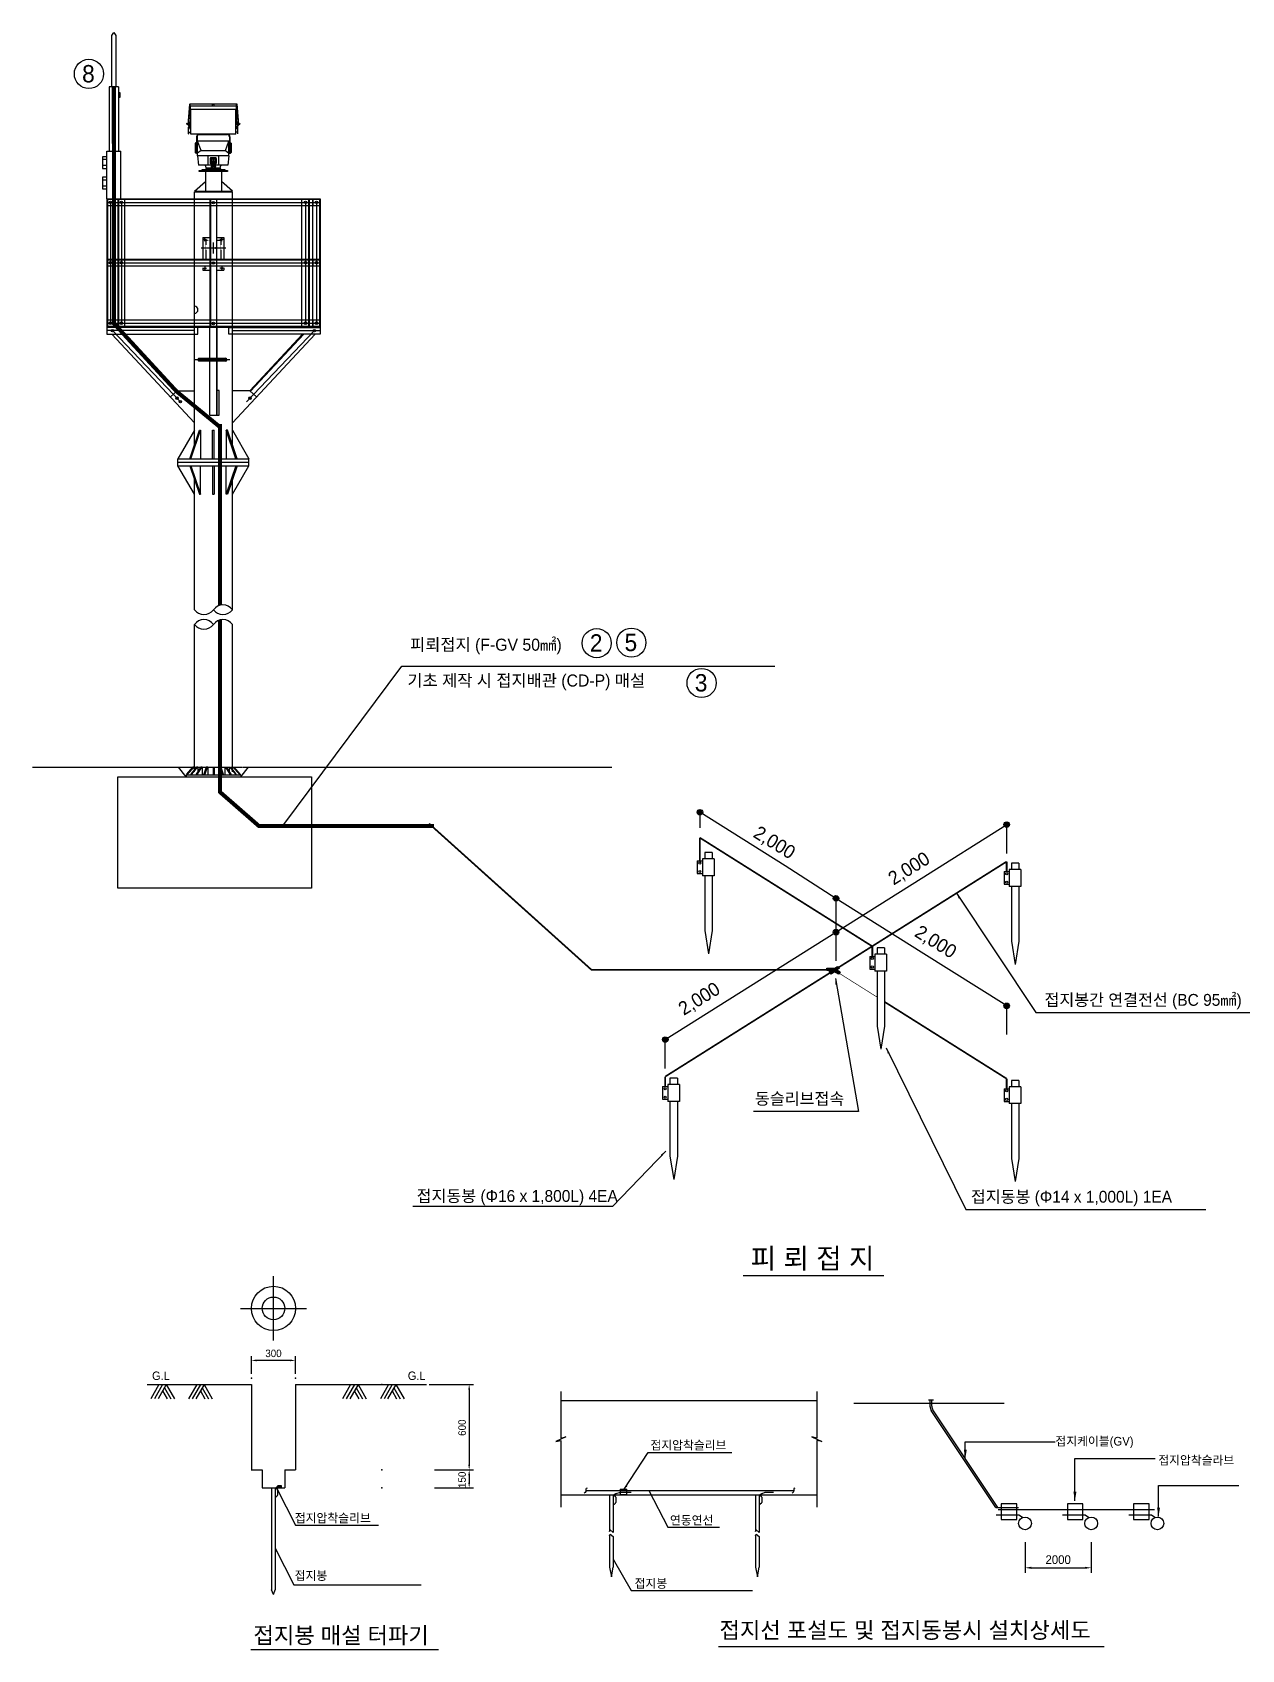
# Model space of a CAD drawing. Header units: millimetres. Extents: x 34160 to 70111, y 3617 to 30439.
# Drawn here: x 34160 to 54218, y 3617 to 30439 of the extents above; entities that cross this region are included whole.
import ezdxf
from ezdxf.enums import TextEntityAlignment as Align

# ---------------------------------------------------------------- set-up
doc = ezdxf.new("R2010")
doc.units = ezdxf.units.MM
for name, pattern in [('CENTER', [65, 60, -2, 1, -2]), ('DASHED', [0.75, 0.5, -0.25]), ('HID', [0.345, 0.225, -0.12])]:
    doc.linetypes.add(name, pattern=pattern)
for name, color, linetype in [('_범례', 7, 'Continuous'), ('ASSEMBLY', 7, 'Continuous'), ('CEN', 1, 'CENTER'), ('DIM', 1, 'Continuous'), ('DIM1', 9, 'Continuous'), ('ETC', 6, 'Continuous'), ('HID', 8, 'HID'), ('INI', 7, 'Continuous'), ('LINE', 1, 'Continuous'), ('NAME', 90, 'Continuous'), ('pi', 7, 'Continuous'), ('STYLE2', 7, 'Continuous'), ('STYLE3', 7, 'Continuous'), ('SYMB', 7, 'Continuous'), ('TEXT', 3, 'Continuous'), ('TXT1', 7, 'Continuous'), ('ZM_3', 7, 'Continuous')]:
    doc.layers.add(name, color=color, linetype=linetype)
doc.styles.add('HY헤드라인M', font='H2HDRM.TTF')
doc.styles.get("Standard").update_dxf_attribs({"font": ''})
doc.styles.add('STYLE01', font='')
doc.styles.get('Standard').set_extended_font_data('GulimChe')
doc.styles.get('STYLE01').set_extended_font_data('GulimChe')
doc.dimstyles.new('DIM01', dxfattribs={"dimscale": 60, "dimtxt": 3.5, "dimasz": 2.5, "dimexe": 2, "dimexo": 1.5, "dimgap": 1, "dimtad": 1, "dimdec": 0, "dimzin": 1, "dimdsep": 46, "dimlunit": 6, "dimtxsty": 'STYLE01', "dimcen": 0, "dimclrd": 1, "dimclre": 1, "dimclrt": 256, "dimadec": 0, "dimazin": 0, "dimtfac": 0.072, "dimtdec": 0, "dimtix": 1, "dimtmove": 2, "dimatfit": 3, "dimfxl": 1, "dimtolj": 1, "dimtzin": 0, "dimlwd": -1, "dimlwe": -1, "dimarcsym": 0})
doc.dimstyles.new('ISO-25', dxfattribs={"dimtxt": 2.5, "dimasz": 2.5, "dimexe": 1.25, "dimexo": 0.625, "dimtad": 1, "dimtxsty": 'Standard', "dimcen": 2.5, "dimadec": 0, "dimazin": 0, "dimtfac": 1, "dimtmove": 0, "dimatfit": 3, "dimfxl": 1, "dimarcsym": 0})

msp = doc.modelspace()

# ---------------------------------------------------------------- hatches: boundary and pattern name
at = {"layer": 'DIM1', "linetype": 'ByBlock', "ltscale": 10}
h = msp.add_hatch(color=7, dxfattribs=at)
edge = h.paths.add_edge_path()
edge.add_arc((45232, 17505), 46.2, 0, 360)
h = msp.add_hatch(color=7, dxfattribs=at)
edge = h.paths.add_edge_path()
edge.add_arc((50320, 17300), 46.2, 0, 360)
h = msp.add_hatch(color=7, dxfattribs=at)
edge = h.paths.add_edge_path()
edge.add_arc((47489, 16077), 46.2, 0, 360)
h = msp.add_hatch(color=7, dxfattribs=at)
edge = h.paths.add_edge_path()
edge.add_arc((47489, 15517), 46.2, 0, 360)
msp.add_hatch(color=7, dxfattribs=at).paths.add_polyline_path([(47469, 14917), (47409, 14918), (47338, 14918), (47338, 14878), (47390, 14878), (47375, 14868), (47411, 14818), (47465, 14856), (47528, 14818), (47560, 14858), (47505, 14889), (47543, 14915), (47515, 14949)])
h = msp.add_hatch(color=7, dxfattribs=at)
edge = h.paths.add_edge_path()
edge.add_arc((50320, 14294), 46.2, 0, 360)
h = msp.add_hatch(color=7, dxfattribs=at)
edge = h.paths.add_edge_path()
edge.add_arc((44657, 13734), 46.2, 0, 360)

# ---------------------------------------------------------------- linework, layer by layer
for p, q in [((37184, 28212), (37146, 28212)), ((36848, 27804), (37029, 27968)), ((36928, 28134), (36928, 28146)), ((36928, 28146), (37399, 28146)), ((37399, 28134), (36928, 28134)), ((36968, 28159), (36968, 28146)), ((37359, 28159), (36968, 28159)), ((37058, 28159), (36968, 28159)), ((36968, 28146), (37359, 28146)), ((37029, 28134), (37029, 27804)), ((37298, 28134), (37298, 27804)), ((37479, 27804), (37298, 27968)), ((37359, 28146), (37359, 28159)), ((37399, 28146), (37399, 28134)), ((35395, 27679), (38932, 27679)), ((35395, 27679), (35395, 25557)), ((35395, 27670), (38932, 27670)), ((35404, 27679), (35404, 25557)), ((35513, 25557), (35513, 27679)), ((35577, 27679), (35577, 25557)), ((35587, 27679), (35587, 25557)), ((35695, 25557), (35695, 27679)), ((36848, 27804), (37479, 27804)), ((36848, 27792), (37479, 27792)), ((37105, 27679), (37105, 25561)), ((37114, 27679), (37114, 25561)), ((37222, 25561), (37222, 27679)), ((38632, 25557), (38632, 27679)), ((38740, 27679), (38740, 25557)), ((38750, 27679), (38750, 25557)), ((38814, 27679), (38814, 27561)), ((38814, 25557), (38814, 27679)), ((38923, 27679), (38923, 25557)), ((38932, 27679), (38932, 25557)), ((35395, 27620), (38932, 27620)), ((38932, 27561), (35395, 27561)), ((35454, 27620), (35454, 25616)), ((35636, 27620), (35636, 25616)), ((38691, 27620), (38691, 25616)), ((38873, 27620), (38873, 25616)), ((36986, 27039), (37112, 27039)), ((36986, 27039), (36986, 26676)), ((37210, 27039), (37336, 27039)), ((37336, 27039), (37336, 26688)), ((37336, 27039), (37336, 26688)), ((37336, 27039), (37336, 26676)), ((35395, 26677), (38932, 26677)), ((35395, 26667), (38932, 26667)), ((35395, 26618), (38932, 26618)), ((38932, 26559), (35395, 26559)), ((38814, 26677), (38814, 26559)), ((36986, 26532), (36986, 26494)), ((36986, 26494), (37112, 26494)), ((37210, 26494), (37336, 26494)), ((37336, 26532), (37336, 26494)), ((35395, 25670), (38932, 25670)), ((38932, 25611), (35395, 25611)), ((38932, 25561), (35395, 25561)), ((35395, 25557), (35395, 25434)), ((35395, 25557), (35513, 25557)), ((36907, 25552), (35395, 25552)), ((38932, 25552), (35395, 25552)), ((36907, 25543), (35395, 25543)), ((36848, 25493), (35395, 25493)), ((36615, 24314), (35489, 25493)), ((36667, 25543), (36667, 25561)), ((36667, 25561), (37660, 25561)), ((37660, 25543), (36667, 25543)), ((36907, 25434), (36907, 25552)), ((37105, 24089), (37105, 25543)), ((37213, 25543), (37213, 24089)), ((37222, 25543), (37222, 24089)), ((37420, 25434), (37420, 25552)), ((37420, 25552), (38932, 25552)), ((37420, 25543), (38932, 25543)), ((37479, 25493), (38932, 25493)), ((37660, 25561), (37660, 25543)), ((37712, 24314), (38838, 25493)), ((38814, 25670), (38814, 25552)), ((38932, 25557), (38814, 25557)), ((38932, 25557), (38932, 25434)), ((35395, 25434), (36907, 25434)), ((35478, 25434), (36848, 23964)), ((36550, 24486), (35666, 25434)), ((36560, 24496), (35686, 25434)), ((38932, 25434), (37420, 25434)), ((38849, 25434), (37479, 23964)), ((37767, 24496), (38641, 25434)), ((37777, 24486), (38661, 25434)), ((37433, 25010), (36859, 25010)), ((36923, 25033), (37362, 25033)), ((37362, 24986), (36923, 24986)), ((36449, 24392), (36560, 24496)), ((36560, 24496), (36848, 24496)), ((37260, 24501), (37222, 24501)), ((37260, 24089), (37260, 24501)), ((37767, 24496), (37479, 24496)), ((37878, 24392), (37767, 24496)), ((37105, 24089), (37260, 24089)), ((36709, 18091), (36585, 18253)), ((37619, 18091), (37743, 18253))]:
    msp.add_line(p, q)
at = {"color": 7}
msp.add_line((36848, 23310), (37479, 23310), dxfattribs=at)
at = {"linetype": 'DASHED', "ltscale": 2}
msp.add_line((36585, 18253), (37743, 18253), dxfattribs=at)
at = {"color": 3, "const_width": 67}
for points in [[(35511, 29533), (35511, 29533), (35511, 29533), (35513, 25611), (36550, 24486), (37286, 23882)], [(37274, 23945), (37274, 23945), (37274, 23945), (37274, 20937)], [(37274, 20694), (37274, 17838), (37915, 17279), (40822, 17279)]]:
    msp.add_lwpolyline(points, dxfattribs=at)
at = {"color": 7}
msp.add_lwpolyline([(38312, 17279), (40289, 19930), (46477, 19930)], dxfattribs=at)
msp.add_lwpolyline([(35577, 18091), (38787, 18091), (38787, 16245), (35577, 16245)], close=True, dxfattribs=at)
msp.add_lwpolyline([(47409, 14918), (47469, 14917), (47515, 14949), (47543, 14915), (47505, 14889), (47560, 14858), (47528, 14818), (47465, 14856), (47411, 14818), (47375, 14868), (47390, 14878), (47338, 14878), (47338, 14918), (47409, 14918)])
for centre, radius in [((37163, 28212), 34), ((37163, 28212), 25.5), ((37163, 28212), 23.1), ((35454, 27620), 20.6), ((35636, 27620), 20.6), ((37163, 27615), 20.6), ((38691, 27620), 20.6), ((38873, 27620), 20.6), ((37020, 27004), 11.6), ((37302, 27004), 11.6), ((35454, 26618), 20.6), ((35636, 26618), 20.6), ((37163, 26613), 20.6), ((38691, 26618), 20.6), ((38873, 26618), 20.6), ((35454, 25616), 20.6), ((35489, 25493), 20.6), ((35636, 25616), 20.6), ((37163, 25611), 20.6), ((38691, 25616), 20.6), ((38838, 25493), 20.6), ((38873, 25616), 20.6), ((36558, 24373), 20.6), ((36615, 24314), 20.6), ((37769, 24373), 20.6)]:
    msp.add_circle(centre, radius)
for centre, radius, start, end in [((37161, 26863), 50.7, 166.2709, 193.7291), ((37161, 26863), 50.7, 346.2709, 13.7291), ((37020, 26529), 11.6, 165.5225, 14.4775), ((37302, 26529), 11.6, 165.5225, 14.4775), ((36931, 25010), 24.8, 108.2977, 251.7023), ((37362, 25010), 23.6, 270, 90), ((37321, 20748), 195, 36.229, 143.771), ((37006, 20979), 195, 216.229, 323.771), ((37006, 20505), 195, 36.229, 143.771), ((37321, 20979), 195, 216.229, 323.771), ((37321, 20505), 195, 36.229, 143.771), ((37006, 20736), 195, 216.229, 323.771)]:
    msp.add_arc(centre, radius, start, end)
at = {"layer": '_범례'}
for centre in [(35098, 29750), (43520, 20310), (44095, 20318), (45260, 19649)]:
    msp.add_circle(centre, 242, dxfattribs=at)
at = {"layer": 'ASSEMBLY', "color": 7}
for p, q in [((36848, 23596), (36848, 26669)), ((36848, 23596), (36848, 25009)), ((36848, 20980), (36848, 23023)), ((36848, 18253), (36848, 20620)), ((34160, 18253), (36585, 18253)), ((37743, 18253), (43771, 18253))]:
    msp.add_line(p, q, dxfattribs=at)
at = {"layer": 'CEN', "color": 0, "linetype": 'CENTER'}
for p, q in [((37107, 28309), (37213, 28309)), ((37160, 28362), (37160, 28256))]:
    msp.add_line(p, q, dxfattribs=at)
at = {"layer": 'CEN'}
for p, q in [((36958, 26863), (37367, 26863)), ((36993, 27004), (37050, 27004)), ((37020, 26975), (37020, 27033)), ((37161, 26956), (37161, 26773)), ((37329, 27004), (37272, 27004)), ((37302, 26975), (37302, 27033)), ((37020, 26558), (37020, 26500)), ((37302, 26558), (37302, 26500)), ((36993, 26529), (37050, 26529)), ((37329, 26529), (37272, 26529))]:
    msp.add_line(p, q, dxfattribs=at)
at = {"layer": 'DIM', "color": 0, "linetype": 'Continuous'}
for p, q in [((36770, 29252), (36740, 28910)), ((36743, 28907), (36773, 29249)), ((36770, 29252), (37549, 29252)), ((37547, 29249), (36773, 29249)), ((37145, 29221), (37145, 29249)), ((37145, 29249), (37174, 29249)), ((37174, 29221), (37174, 29249)), ((37577, 28907), (37547, 29249)), ((37549, 29252), (37579, 28910)), ((36781, 29005), (36751, 29005)), ((36781, 29034), (36754, 29034)), ((36777, 28983), (36781, 28983)), ((36781, 28904), (36781, 29221)), ((36781, 29221), (37538, 29221)), ((36781, 29163), (37538, 29163)), ((36781, 28927), (36781, 28983)), ((36787, 28752), (36787, 29163)), ((37532, 28752), (37532, 29163)), ((37538, 29221), (37538, 28904)), ((37538, 29034), (37566, 29034)), ((37538, 29005), (37568, 29005)), ((37543, 28983), (37538, 28983)), ((37538, 28927), (37538, 28983)), ((36718, 28926), (36716, 28923)), ((36740, 28907), (36716, 28923)), ((36740, 28910), (36718, 28926)), ((36743, 28907), (36740, 28907)), ((36768, 28941), (36746, 28910)), ((36746, 28910), (36769, 28842)), ((36750, 28757), (36750, 28864)), ((36750, 28757), (36753, 28757)), ((36753, 28757), (36753, 28786)), ((36753, 28786), (36787, 28786)), ((36756, 28950), (36760, 28950)), ((36775, 28936), (36756, 28909)), ((36756, 28909), (36777, 28846)), ((36766, 28878), (36787, 28878)), ((36781, 28904), (36787, 28904)), ((36787, 28904), (36781, 28904)), ((36787, 28786), (36787, 28878)), ((37532, 28752), (36787, 28752)), ((36884, 28708), (36884, 28435)), ((36892, 28708), (36892, 28435)), ((36927, 28752), (37393, 28752)), ((36927, 28743), (37393, 28743)), ((37427, 28708), (37427, 28435)), ((37436, 28708), (37436, 28435)), ((37538, 28904), (37532, 28904)), ((37553, 28878), (37532, 28878)), ((37532, 28786), (37532, 28878)), ((37567, 28786), (37532, 28786)), ((37563, 28909), (37543, 28846)), ((37545, 28936), (37563, 28909)), ((37574, 28910), (37551, 28842)), ((37552, 28941), (37574, 28910)), ((37564, 28950), (37559, 28950)), ((37567, 28757), (37567, 28786)), ((37570, 28757), (37567, 28757)), ((37570, 28757), (37570, 28864)), ((37577, 28907), (37580, 28907)), ((37579, 28910), (37602, 28926)), ((37580, 28907), (37603, 28923)), ((37602, 28926), (37603, 28923)), ((36872, 28605), (36861, 28599)), ((36861, 28599), (36861, 28444)), ((36872, 28438), (36861, 28444)), ((36884, 28605), (36872, 28605)), ((36872, 28605), (36872, 28438)), ((36884, 28438), (36872, 28438)), ((36884, 28680), (36892, 28680)), ((36884, 28605), (36884, 28438)), ((36884, 28435), (36892, 28435)), ((36901, 28593), (36892, 28593)), ((36892, 28593), (36892, 28449)), ((36901, 28449), (36892, 28449)), ((36958, 28478), (36901, 28636)), ((37419, 28636), (36901, 28636)), ((36901, 28392), (36901, 28636)), ((36958, 28478), (36901, 28438)), ((36958, 28478), (37361, 28478)), ((37361, 28478), (37419, 28636)), ((37361, 28478), (37419, 28438)), ((37419, 28392), (37419, 28636)), ((37427, 28593), (37419, 28593)), ((37427, 28449), (37419, 28449)), ((37427, 28680), (37436, 28680)), ((37427, 28449), (37427, 28593)), ((37427, 28435), (37436, 28435)), ((37436, 28605), (37436, 28438)), ((37436, 28605), (37448, 28605)), ((37436, 28438), (37448, 28438)), ((37448, 28605), (37459, 28599)), ((37448, 28605), (37448, 28438)), ((37448, 28438), (37459, 28444)), ((37459, 28599), (37459, 28444)), ((36901, 28392), (36915, 28234)), ((37419, 28392), (36901, 28392)), ((37419, 28392), (36901, 28392)), ((37404, 28234), (36915, 28234)), ((37045, 28193), (37033, 28229)), ((37035, 28162), (37035, 28174)), ((37045, 28193), (37274, 28193)), ((37061, 28177), (37061, 28193)), ((37259, 28177), (37259, 28193)), ((37274, 28193), (37287, 28229)), ((37285, 28162), (37285, 28174)), ((37419, 28392), (37404, 28234)), ((37288, 28162), (37288, 28157))]:
    msp.add_line(p, q, dxfattribs=at)
at = {"layer": 'DIM', "color": 0}
for p, q in [((37032, 28177), (37148, 28177)), ((37032, 28177), (37032, 28174)), ((37032, 28174), (37148, 28174)), ((37073, 28392), (37073, 28234)), ((37108, 28348), (37134, 28348)), ((37108, 28270), (37134, 28270)), ((37109, 28348), (37109, 28271)), ((37121, 28335), (37121, 28361)), ((37121, 28361), (37198, 28361)), ((37121, 28257), (37121, 28283)), ((37121, 28258), (37198, 28258)), ((37148, 28177), (37148, 28161)), ((37171, 28177), (37171, 28161)), ((37288, 28177), (37171, 28177)), ((37288, 28174), (37171, 28174)), ((37186, 28348), (37212, 28348)), ((37186, 28270), (37212, 28270)), ((37199, 28335), (37199, 28361)), ((37199, 28257), (37199, 28283)), ((37211, 28348), (37211, 28271)), ((37246, 28392), (37246, 28234)), ((37288, 28177), (37288, 28174)), ((36999, 28157), (37321, 28157)), ((37032, 28162), (37148, 28162)), ((37032, 28162), (37032, 28157)), ((37171, 28161), (37148, 28161)), ((37288, 28162), (37171, 28162)), ((37288, 28162), (37288, 28157))]:
    msp.add_line(p, q, dxfattribs=at)
at = {"layer": 'DIM', "color": 0, "linetype": 'Continuous'}
for points in [[(36772, 28932, 0), (36777, 28932, 0), (36777, 28983, 0)], [(37548, 28932, 0), (37543, 28932, 0), (37543, 28983, 0)], [(36756, 28950, 0), (36756, 28927, 0)], [(36756, 28927, 0), (36758, 28927, 0)], [(36760, 28950, 0), (36760, 28932, 0)], [(36760, 28932, 0), (36761, 28932, 0)], [(36768, 28927, 0), (36781, 28927, 0)], [(37551, 28927, 0), (37538, 28927, 0)], [(37559, 28932, 0), (37558, 28932, 0)], [(37559, 28950, 0), (37559, 28932, 0)], [(37564, 28927, 0), (37562, 28927, 0)], [(37564, 28950, 0), (37564, 28927, 0)]]:
    msp.add_polyline3d(points, dxfattribs=at)
at = {"layer": 'DIM', "color": 0}
for centre, radius in [((37121, 28348), 5.04), ((37121, 28270), 5.04), ((37160, 28309), 40.7), ((37160, 28309), 36.4), ((37160, 28309), 33.5), ((37199, 28348), 5.04), ((37199, 28270), 5.04)]:
    msp.add_circle(centre, radius, dxfattribs=at)
at = {"layer": 'DIM', "color": 0, "linetype": 'Continuous'}
for centre, radius, start, end in [((36764, 28864), 14.4, 118.4925, 179.9999), ((36771, 28939), 4.32, 334.4233, 154.4233), ((36773, 28844), 4.32, 208.9624, 28.9624), ((36927, 28708), 43.2, 90, 180), ((36927, 28708), 34.5, 90, 180), ((37393, 28708), 43.2, 0, 90), ((37393, 28708), 34.5, 0, 90), ((37547, 28844), 4.32, 151.0376, 331.0376), ((37548, 28939), 4.32, 25.5767, 205.5767), ((37555, 28864), 14.4, 0.0001, 61.5075), ((37025, 28225), 8.63, 26.5651, 90), ((37295, 28225), 8.63, 90, 153.4349)]:
    msp.add_arc(centre, radius, start, end, dxfattribs=at)
at = {"layer": 'DIM', "color": 0}
for centre, start, end in [((37121, 28348), 90, 180), ((37121, 28271), 180, 270), ((37198, 28348), 0, 90), ((37198, 28271), 270, 0)]:
    msp.add_arc(centre, 12.9, start, end, dxfattribs=at)
at = {"layer": 'DIM1', "color": 7, "linetype": 'ByBlock', "ltscale": 10}
for points, const_width in [([(38787, 17929), (38794, 17925)], 8.97), ([(47471, 14893), (43432, 14893), (40739, 17317)], 28.1), ([(45232, 17082), (48092, 15281)], 28.1), ([(45232, 17082), (45232, 16698)], 28.1), ([(44657, 13121), (50320, 16687)], 28.1), ([(45232, 16865), (45232, 16698)], 10.6), ([(50320, 16687), (50320, 16520)], 28.1), ([(50320, 16687), (50320, 16520)], 28.1), ([(48092, 15281), (48092, 15114)], 28.1), ([(47461, 14886), (48171, 14439)], 10.6), ([(48293, 14362), (50320, 13086)], 28.1), ([(44657, 13121), (44657, 12954)], 28.1), ([(50320, 13086), (50320, 12918)], 28.1)]:
    msp.add_lwpolyline(points, dxfattribs=dict(at, const_width=const_width))
for points in [[(45232, 17505), (45232, 17246)], [(47489, 16077), (46648, 16614), (45232, 17505)], [(48904, 16408), (50320, 17300)], [(50320, 16822), (50320, 17300)], [(47489, 15517), (48904, 16408)], [(47489, 16077), (47489, 15039)], [(50320, 14294), (48904, 15186), (47489, 16077)], [(46073, 14625), (47489, 15517)], [(44657, 13734), (46073, 14625)], [(50320, 13817), (50320, 14294)], [(44657, 13256), (44657, 13734)]]:
    msp.add_lwpolyline(points, dxfattribs=at)
for centre in [(45232, 17505), (50320, 17300), (47489, 16077), (47489, 15517), (50320, 14294), (44657, 13734)]:
    msp.add_circle(centre, 46.2, dxfattribs=at)
at = {"layer": 'ETC', "color": 7}
for p, q in [((36720, 18134), (36823, 18253)), ((36837, 18253), (36729, 18134)), ((36842, 18253), (36735, 18134)), ((36881, 18253), (36791, 18134)), ((36892, 18253), (36802, 18134)), ((36834, 18253), (36823, 18253)), ((36853, 18253), (36837, 18253)), ((36853, 18253), (36853, 18216)), ((36953, 18253), (36879, 18134)), ((36902, 18253), (36881, 18253)), ((36967, 18253), (36893, 18134)), ((36902, 18253), (36902, 18172)), ((36977, 18253), (36953, 18253)), ((36977, 18253), (36977, 18123)), ((37043, 18253), (37005, 18134)), ((37060, 18253), (37021, 18134)), ((37071, 18253), (37043, 18253)), ((37071, 18253), (37071, 18123)), ((37156, 18253), (37173, 18253)), ((37258, 18253), (37258, 18123)), ((37258, 18253), (37285, 18253)), ((37269, 18253), (37307, 18134)), ((37285, 18253), (37324, 18134)), ((37351, 18253), (37351, 18123)), ((37351, 18253), (37376, 18253)), ((37362, 18253), (37435, 18134)), ((37376, 18253), (37449, 18134)), ((37426, 18253), (37447, 18253)), ((37426, 18253), (37426, 18172)), ((37437, 18253), (37527, 18134)), ((37447, 18253), (37537, 18134)), ((37475, 18253), (37475, 18216)), ((37475, 18253), (37492, 18253)), ((37486, 18253), (37594, 18134)), ((37492, 18253), (37599, 18134)), ((37494, 18253), (37505, 18253)), ((37608, 18134), (37505, 18253)), ((36709, 18123), (37619, 18123)), ((36709, 18123), (36709, 18091)), ((36709, 18091), (37619, 18091)), ((36720, 18134), (36720, 18123)), ((36729, 18134), (36729, 18123)), ((36735, 18134), (36735, 18123)), ((36791, 18134), (36791, 18123)), ((36802, 18134), (36802, 18123)), ((36879, 18134), (36879, 18123)), ((36893, 18134), (36893, 18123)), ((37005, 18123), (37005, 18134)), ((37021, 18123), (37021, 18134)), ((37307, 18123), (37307, 18134)), ((37324, 18123), (37324, 18134)), ((37435, 18134), (37435, 18123)), ((37449, 18134), (37449, 18123)), ((37527, 18134), (37527, 18123)), ((37537, 18134), (37537, 18123)), ((37594, 18134), (37594, 18123)), ((37599, 18134), (37599, 18123)), ((37608, 18134), (37608, 18123)), ((37619, 18123), (37619, 18091))]:
    msp.add_line(p, q, dxfattribs=at)
at = {"layer": 'ETC', "color": 7, "linetype": 'CENTER'}
for p, q in [((37156, 18253), (37156, 18123)), ((37173, 18253), (37173, 18123))]:
    msp.add_line(p, q, dxfattribs=at)
at = {"layer": 'HID'}
for p, q in [((37112, 26988), (37036, 26988)), ((37036, 26988), (37036, 26676)), ((37286, 26988), (37210, 26988)), ((37286, 26988), (37286, 26676))]:
    msp.add_line(p, q, dxfattribs=at)
at = {"layer": 'INI', "color": 1, "linetype": 'CENTER'}
for p, q in [((38159, 8742), (38159, 9812)), ((37611, 9277), (38708, 9277))]:
    msp.add_line(p, q, dxfattribs=at)
at = {"layer": 'INI'}
for p, q in [((36064, 8017), (37792, 8017)), ((36259, 8017), (36123, 7778)), ((36320, 8017), (36185, 7778)), ((36380, 8017), (36245, 7778)), ((36319, 7909), (36394, 7778)), ((36349, 7962), (36454, 7778)), ((36380, 8017), (36515, 7778)), ((36886, 8017), (36751, 7778)), ((36948, 8017), (36813, 7778)), ((37008, 8017), (36873, 7778)), ((36947, 7909), (37022, 7778)), ((36977, 7962), (37082, 7778)), ((37008, 8017), (37143, 7778)), ((37792, 8017), (37792, 6599)), ((38526, 8017), (38526, 6599)), ((38526, 8017), (40695, 8017)), ((39439, 8017), (39304, 7778)), ((39501, 8017), (39365, 7778)), ((39561, 8017), (39426, 7778)), ((39500, 7909), (39574, 7778)), ((39530, 7962), (39635, 7778)), ((39561, 8017), (39696, 7778)), ((40067, 8017), (39932, 7778)), ((39958, 8017), (40652, 8017)), ((40128, 8017), (39993, 7778)), ((40189, 8017), (40053, 7778)), ((40128, 7909), (40202, 7778)), ((40158, 7962), (40262, 7778)), ((40189, 8017), (40324, 7778)), ((42924, 7901), (42924, 7126)), ((47172, 7901), (47172, 7126)), ((42924, 7748), (47172, 7748)), ((49024, 7758), (49105, 7758)), ((49052, 7645), (49052, 7758)), ((50140, 5977), (49069, 7585)), ((49078, 7653), (49078, 7758)), ((50172, 5977), (49096, 7594)), ((43009, 7146), (42842, 7071)), ((42842, 7071), (42924, 7084)), ((42924, 7126), (43009, 7146)), ((42924, 7084), (42924, 5982)), ((47172, 7126), (47086, 7146)), ((47086, 7146), (47254, 7071)), ((47172, 7084), (47172, 5982)), ((47254, 7071), (47172, 7084)), ((43978, 6277), (44372, 6885)), ((44372, 6885), (45761, 6885)), ((37792, 6598), (37971, 6598)), ((37971, 6598), (37971, 6299)), ((38347, 6598), (38347, 6299)), ((38347, 6598), (38526, 6598)), ((37971, 6299), (38129, 6299)), ((38129, 6299), (38129, 4607)), ((38189, 6299), (38189, 4607)), ((38189, 6299), (38346, 6299)), ((38189, 6289), (38218, 6282)), ((38197, 6291), (38196, 6287)), ((38227, 6319), (38203, 6300)), ((38205, 6286), (38205, 6285)), ((38233, 6311), (38211, 6294)), ((38212, 6288), (38526, 5679)), ((38228, 6264), (38228, 6178)), ((42924, 6183), (43824, 6183)), ((43331, 6225), (43312, 6210)), ((43339, 6239), (43331, 6225)), ((43342, 6252), (43339, 6239)), ((43344, 6290), (43340, 6277)), ((43340, 6277), (43341, 6264)), ((43341, 6264), (43342, 6252)), ((43341, 6258), (46789, 6258)), ((43360, 6294), (43344, 6290)), ((43732, 6183), (43732, 5575)), ((43796, 6183), (43796, 5560)), ((43796, 6172), (43827, 6165)), ((43804, 6175), (43803, 6170)), ((43836, 6204), (43810, 6184)), ((43824, 6183), (46153, 6183)), ((43910, 6223), (43836, 6204)), ((43910, 6277), (44021, 6277)), ((43910, 6277), (43910, 6192)), ((44091, 6223), (43910, 6223)), ((43910, 6192), (44021, 6192)), ((44021, 6192), (44021, 6277)), ((44387, 6258), (44701, 5649)), ((46153, 6183), (46153, 5575)), ((46153, 6183), (46246, 6183)), ((46217, 6183), (46217, 5560)), ((46217, 6172), (46248, 6165)), ((46225, 6175), (46224, 6170)), ((46257, 6204), (46231, 6184)), ((46246, 6183), (47172, 6183)), ((46308, 6225), (46257, 6204)), ((46455, 6225), (46308, 6225)), ((46779, 6225), (46760, 6210)), ((46787, 6239), (46779, 6225)), ((46789, 6252), (46787, 6239)), ((46792, 6290), (46788, 6277)), ((46788, 6277), (46789, 6264)), ((46789, 6264), (46789, 6252)), ((46808, 6294), (46792, 6290)), ((38189, 6151), (38189, 6151)), ((38222, 6167), (38205, 6153)), ((43796, 6028), (43796, 6028)), ((43830, 6045), (43813, 6030)), ((43836, 6147), (43836, 6057)), ((46217, 6028), (46217, 6028)), ((46251, 6045), (46234, 6030)), ((46257, 6147), (46257, 6057)), ((50140, 5977), (50516, 5977)), ((50177, 5939), (52774, 5939)), ((50230, 6037), (50230, 5774)), ((50487, 6037), (50230, 6037)), ((50487, 5774), (50487, 6037)), ((51328, 6037), (51328, 5774)), ((51585, 6037), (51328, 6037)), ((51585, 5774), (51585, 6037)), ((52426, 6037), (52426, 5774)), ((52683, 6037), (52426, 6037)), ((52683, 5774), (52683, 6037)), ((38526, 5679), (39899, 5679)), ((44701, 5649), (45555, 5649)), ((50524, 5849), (50148, 5849)), ((50230, 5774), (50487, 5774)), ((50582, 5809), (50524, 5849)), ((51622, 5849), (51246, 5849)), ((51328, 5774), (51585, 5774)), ((51680, 5809), (51622, 5849)), ((52720, 5849), (52344, 5849)), ((52426, 5774), (52683, 5774)), ((52778, 5809), (52720, 5849)), ((43732, 5575), (43745, 5602)), ((43732, 5507), (43745, 5535)), ((43732, 5507), (43732, 4987)), ((43745, 5602), (43796, 5560)), ((43745, 5535), (43796, 5492)), ((43796, 5492), (43796, 4987)), ((46153, 5575), (46166, 5602)), ((46153, 5507), (46166, 5535)), ((46153, 5507), (46153, 4987)), ((46166, 5602), (46217, 5560)), ((46166, 5535), (46217, 5492)), ((46217, 5492), (46217, 4987)), ((38185, 5300), (38498, 4691)), ((43796, 5117), (44091, 4599)), ((43732, 4987), (43764, 4826)), ((43764, 4826), (43796, 4987)), ((46153, 4987), (46185, 4826)), ((46185, 4826), (46217, 4987)), ((38159, 4533), (38129, 4607)), ((38159, 4533), (38189, 4607)), ((38498, 4691), (40606, 4691)), ((44091, 4599), (46106, 4599))]:
    msp.add_line(p, q, dxfattribs=at)
msp.add_lwpolyline([(38129, 6299), (38189, 6299)], dxfattribs=at)
for centre, radius in [((38159, 9277), 367), ((38159, 9277), 188), ((38242, 6326), 16.2), ((38273, 6326), 16.2), ((50625, 5711), 106), ((51722, 5711), 106), ((52820, 5711), 106)]:
    msp.add_circle(centre, radius, dxfattribs=at)
for centre, radius, start, end in [((49158, 7645), 107, 180, 213.6488), ((49185, 7653), 107, 180, 213.6488), ((37792, 6599), 0.418, 180, 270), ((37971, 6598), 0.418, 0, 90), ((38347, 6598), 0.418, 90, 180), ((38526, 6599), 0.418, 270, 0), ((38212, 6287), 15.3, 127.6086, 166.3524), ((38220, 6282), 15.3, 127.6086, 166.3524), ((38199, 6260), 29, 8.4882, 47.4665), ((38212, 6178), 15.3, 308.8735, 0), ((38346, 6299), 0.418, 270, 0), ((43820, 6171), 16, 127.6086, 166.3524), ((46241, 6171), 16, 127.6086, 166.3524), ((38195, 6165), 15.3, 246.9058, 308.8735), ((43803, 6043), 16, 246.9058, 308.8735), ((43806, 6142), 30.3, 8.4882, 47.4665), ((43820, 6057), 16, 308.8735, 0), ((46224, 6043), 16, 246.9058, 308.8735), ((46227, 6142), 30.3, 8.4882, 47.4665), ((46241, 6057), 16, 308.8735, 0)]:
    msp.add_arc(centre, radius, start, end, dxfattribs=at)
for p in [(37792, 8120), (38526, 8120), (39958, 8017), (39958, 6598), (39958, 6598), (39958, 6299)]:
    msp.add_point(p, dxfattribs=at)
for points in [[(38231, 6227), (38250, 6237), (38212, 6288)], [(44000, 6343), (44027, 6324), (43978, 6277)], [(44406, 6197), (44425, 6207), (44387, 6259)], [(38204, 5239), (38223, 5249), (38185, 5300)], [(43818, 5057), (43836, 5068), (43796, 5117)]]:
    msp.add_solid(points, dxfattribs=at)
at = {"layer": 'LINE', "color": 7}
for p, q in [((36848, 23596), (36848, 27792)), ((37479, 23598), (37479, 27792)), ((36848, 23596), (36848, 25009)), ((37479, 23596), (37479, 25009)), ((36848, 20980), (36848, 23023)), ((36848, 20863), (36848, 23023)), ((37479, 20863), (37479, 23023)), ((37479, 20909), (37479, 23023)), ((36848, 19856), (36848, 20620)), ((37479, 19613), (37479, 20620)), ((36848, 18174), (36848, 19613)), ((37479, 18175), (37479, 19613))]:
    msp.add_line(p, q, dxfattribs=at)
at = {"layer": 'LINE', "color": 7, "linetype": 'Continuous'}
for p, q in [((36848, 23840), (36574, 23369)), ((36848, 23840), (36574, 23369)), ((36771, 23369), (36931, 23840)), ((36791, 23369), (36951, 23840)), ((36951, 23840), (36951, 23369)), ((37149, 23369), (37149, 23840)), ((37178, 23369), (37178, 23840)), ((37376, 23840), (37376, 23369)), ((37536, 23369), (37376, 23840)), ((37556, 23369), (37396, 23840)), ((37479, 23840), (37753, 23369)), ((36574, 23369), (37753, 23369)), ((36574, 23251), (36574, 23369)), ((36574, 23369), (37753, 23369)), ((36574, 23251), (36574, 23369)), ((37753, 23251), (37753, 23369)), ((36574, 23310), (37753, 23310)), ((36574, 23310), (37753, 23310)), ((36848, 22779), (36574, 23251)), ((36574, 23251), (37753, 23251)), ((36848, 22779), (36574, 23251)), ((36574, 23251), (37753, 23251)), ((36771, 23251), (36931, 22779)), ((36791, 23251), (36951, 22779)), ((36951, 22779), (36951, 23251)), ((37149, 23251), (37149, 22779)), ((37178, 23251), (37178, 22779)), ((37376, 22779), (37376, 23251)), ((37536, 23251), (37376, 22779)), ((37556, 23251), (37396, 22779)), ((37479, 22779), (37753, 23251)), ((36931, 22779), (36951, 22779))]:
    msp.add_line(p, q, dxfattribs=at)
at = {"layer": 'LINE', "linetype": 'Continuous'}
for p, q in [((36931, 23840), (36951, 23840)), ((37149, 23840), (37178, 23840)), ((37396, 23840), (37376, 23840)), ((37149, 22779), (37178, 22779)), ((37396, 22779), (37376, 22779))]:
    msp.add_line(p, q, dxfattribs=at)
at = {"layer": 'pi', "color": 0}
for p, q in [((35589, 29533), (35434, 29533)), ((35434, 29533), (35434, 28466)), ((35589, 29533), (35589, 28466)), ((35617, 29435), (35592, 29435)), ((35592, 29366), (35592, 29435)), ((35592, 29412), (35617, 29412)), ((35592, 29386), (35617, 29386)), ((35592, 29366), (35617, 29366)), ((35617, 29366), (35617, 29435)), ((35395, 27679), (35395, 28466)), ((35395, 28466), (35627, 28466)), ((35627, 27679), (35627, 28466)), ((35395, 28377), (35322, 28377)), ((35322, 28377), (35322, 28182)), ((35395, 28328), (35322, 28328)), ((35395, 28231), (35322, 28231)), ((35322, 28182), (35395, 28182)), ((35395, 28037), (35322, 28037)), ((35322, 28037), (35322, 27842)), ((35395, 27988), (35322, 27988)), ((35395, 27891), (35322, 27891)), ((35322, 27842), (35395, 27842))]:
    msp.add_line(p, q, dxfattribs=at)
at = {"layer": 'pi'}
msp.add_line((35395, 27679), (35586, 27679), dxfattribs=at)
at = {"layer": 'pi', "color": 0}
msp.add_lwpolyline([(35480, 29533), (35480, 30389), (35511, 30439), (35543, 30389), (35543, 29533)], dxfattribs=at)
at = {"layer": 'STYLE3', "color": 1}
for p, q in [((37792, 8194), (37792, 8485)), ((38437, 8414), (37881, 8414)), ((38526, 8194), (38526, 8485)), ((40740, 8017), (41476, 8017)), ((41405, 7928), (41405, 6687)), ((40830, 6598), (41476, 6598)), ((41007, 6598), (41476, 6598)), ((41405, 6509), (41405, 6387)), ((40830, 6299), (41476, 6299)), ((50625, 5398), (50625, 4892)), ((51722, 5398), (51722, 4892)), ((50728, 4975), (51619, 4975))]:
    msp.add_line(p, q, dxfattribs=at)
for points in [[(37881, 8429), (37881, 8399), (37792, 8414)], [(38437, 8429), (38437, 8399), (38526, 8414)], [(41390, 7928), (41420, 7928), (41405, 8017)], [(41390, 6687), (41420, 6687), (41405, 6598)], [(41390, 6509), (41420, 6509), (41405, 6598)], [(41390, 6387), (41420, 6387), (41405, 6299)], [(50728, 4992), (50728, 4957), (50625, 4975)], [(51619, 4992), (51619, 4957), (51722, 4975)]]:
    msp.add_solid(points, dxfattribs=at)
at = {"layer": 'SYMB', "color": 7}
for p, q in [((45189, 16698), (45276, 16698)), ((45189, 16698), (45189, 16488)), ((45469, 16733), (45276, 16733)), ((45276, 16733), (45276, 16453)), ((45311, 16838), (45311, 16733)), ((45434, 16838), (45311, 16838)), ((45434, 16838), (45434, 16733)), ((45469, 16733), (45469, 16453)), ((50399, 16660), (50399, 16555)), ((50521, 16660), (50399, 16660)), ((50521, 16660), (50521, 16555)), ((45189, 16488), (45276, 16488)), ((45469, 16453), (45276, 16453)), ((45311, 16453), (45311, 15543)), ((45434, 16453), (45434, 15543)), ((50277, 16520), (50364, 16520)), ((50277, 16520), (50277, 16310)), ((50556, 16555), (50364, 16555)), ((50364, 16555), (50364, 16275)), ((50556, 16555), (50556, 16275)), ((50277, 16310), (50364, 16310)), ((50556, 16275), (50364, 16275)), ((50399, 16275), (50399, 15366)), ((50521, 16275), (50521, 15366)), ((45311, 15543), (45372, 15159)), ((45434, 15543), (45372, 15159)), ((50399, 15366), (50460, 14981)), ((50521, 15366), (50460, 14981)), ((48048, 15114), (48136, 15114)), ((48048, 15114), (48048, 14904)), ((48328, 15149), (48136, 15149)), ((48136, 15149), (48136, 14869)), ((48171, 15254), (48171, 15149)), ((48293, 15254), (48171, 15254)), ((48293, 15254), (48293, 15149)), ((48328, 15149), (48328, 14869)), ((48048, 14904), (48136, 14904)), ((48328, 14869), (48136, 14869)), ((48171, 14869), (48171, 13959)), ((48293, 14869), (48293, 13959)), ((48171, 13959), (48232, 13574)), ((48293, 13959), (48232, 13574)), ((44613, 12954), (44701, 12954)), ((44613, 12954), (44613, 12744)), ((44893, 12989), (44701, 12989)), ((44701, 12989), (44701, 12709)), ((44735, 13094), (44735, 12989)), ((44858, 13094), (44735, 13094)), ((44858, 13094), (44858, 12989)), ((44893, 12989), (44893, 12709)), ((50277, 12918), (50364, 12918)), ((50277, 12918), (50277, 12708)), ((50556, 12953), (50364, 12953)), ((50364, 12953), (50364, 12674)), ((50399, 13058), (50399, 12953)), ((50521, 13058), (50399, 13058)), ((50521, 13058), (50521, 12953)), ((50556, 12953), (50556, 12674)), ((44613, 12744), (44701, 12744)), ((44893, 12709), (44701, 12709)), ((44735, 12709), (44735, 11799)), ((44858, 12709), (44858, 11799)), ((50277, 12708), (50364, 12708)), ((50556, 12674), (50364, 12674)), ((50399, 12674), (50399, 11764)), ((50521, 12674), (50521, 11764)), ((44735, 11799), (44797, 11414)), ((44858, 11799), (44797, 11414)), ((50399, 11764), (50460, 11379)), ((50521, 11764), (50460, 11379))]:
    msp.add_line(p, q, dxfattribs=at)
for centre in [(45232, 16663), (45232, 16523), (50320, 16485), (50320, 16345), (48091, 15079), (48091, 14939), (44656, 12919), (50320, 12884), (44656, 12779), (50320, 12743)]:
    msp.add_circle(centre, 17.7, dxfattribs=at)
at = {"layer": 'TEXT'}
for points in [[(45949, 9823), (48283, 9823)], [(47787, 7703), (50277, 7703)], [(37786, 3617), (40898, 3617)], [(45540, 3667), (51936, 3667)]]:
    msp.add_lwpolyline(points, dxfattribs=at)
at = {"layer": 'TXT1'}
msp.add_arc((36848, 25838), 59, 270, 90, dxfattribs=at)

# ---------------------------------------------------------------- texts
at = {"layer": '_범례', "style": 'HY헤드라인M'}
for s, p in [('8', (34985, 29609)), ('2', (43407, 20169)), ('5', (43982, 20177)), ('3', (45147, 19508))]:
    msp.add_text(s, height=288, dxfattribs=at).set_placement(p)
at = {"layer": 'NAME', "color": 7, "style": 'HY헤드라인M'}
for s, rotation, p in [('  2,000', 328.241, (45961, 17190)), ('2,000', 31.759, (48444, 16288)), ('  2,000', 328.241, (48636, 15544)), ('  2,000', 31.759, (44826, 14041))]:
    msp.add_text(s, height=224.6, rotation=rotation, dxfattribs=at).set_placement(p)
for s, height, p in [('접지봉간 연결전선 (BC 95㎟)', 196.56, (50948, 14295)), ('동슬리브접속', 196.6, (46146, 12657)), ('접지동봉 (Φ16 x 1,800L) 4EA', 196.56, (40534, 11043)), ('접지동봉 (Φ14 x 1,000L) 1EA', 196.56, (49727, 11030)), ('접지압착슬리브', 143.4, (38513, 5727)), ('접지봉', 143.4, (38511, 4772))]:
    msp.add_text(s, height=height, dxfattribs=at).set_placement(p)
at = {"layer": 'STYLE2', "style": 'HY헤드라인M'}
for s, height, p in [('G.L', 139.4, (36145, 8090)), ('G.L', 139.4, (40387, 8090)), ('접지압착슬리브', 143.4, (44412, 6936)), ('접지케이블(GV)', 143.4, (51129, 7002)), ('접지압착슬라브', 143.4, (52835, 6687)), ('연동연선', 143.4, (44735, 5691)), ('접지봉 ', 143.4, (44149, 4642))]:
    msp.add_text(s, height=height, dxfattribs=at).set_placement(p)
at = {"layer": 'STYLE3', "style": 'HY헤드라인M'}
for s, p in [('600', (41349, 7163)), ('150', (41349, 6298))]:
    msp.add_text(s, height=124.4, rotation=90, dxfattribs=at).set_placement(p)
at = {"layer": 'STYLE3', "attachment_point": 5, "style": 'HY헤드라인M'}
for s, insert, char_height in [('\\A1;300', (38159, 8530), 124.4), ('\\A1;2000', (51174, 5109), 144.6)]:
    msp.add_mtext(s, dxfattribs=dict(at, insert=insert, char_height=char_height))
at = {"layer": 'TEXT', "style": 'HY헤드라인M'}
msp.add_text('피 뢰 접 지', height=336, dxfattribs=at).set_placement((47100, 10104), align=Align.MIDDLE_CENTER)
for s, height, p in [('접지봉 매설 터파기', 270.3, (37826, 3855)), ('접지선 포설도 및 접지동봉시 설치상세도 ', 270.34, (45556, 3941))]:
    msp.add_text(s, height=height, dxfattribs=at).set_placement(p, align=Align.MIDDLE_LEFT)
at = {"layer": 'ZM_3', "char_height": 200.2, "attachment_point": 1, "style": 'HY헤드라인M'}
for s, insert, width in [('피뢰접지 (F-GV 50㎟)', (40425, 20384), 5301.91), ('기초 제작 시 접지배관 (CD-P) 매설', (40381, 19790), 6096.94)]:
    msp.add_mtext(s, dxfattribs=dict(at, insert=insert, width=width))

# ---------------------------------------------------------------- leaders
for points, override in [([(49486, 16162), (50801, 14185), (55006, 14185)], {"dimasz": 100, "dimtad": 0}), ([(47480, 14748), (47862, 12540), (46119, 12540)], {"dimasz": 100, "dimgap": 0.625, "dimtad": 0}), ([(48319, 13600), (49645, 10916), (53621, 10916)], {"dimasz": 100, "dimgap": 0.625, "dimtad": 0}), ([(44666, 11887), (43782, 10964), (40471, 10965)], {"dimasz": 100, "dimgap": 0.625, "dimtad": 0})]:
    msp.add_leader(points, dimstyle='ISO-25', override=override)
at = {"layer": 'STYLE3'}
for points in [[(49634, 6785), (49634, 7061), (51122, 7061)], [(51452, 6085), (51452, 6786), (52785, 6786)], [(52839, 5823), (52839, 6341), (54172, 6341)]]:
    msp.add_leader(points, dimstyle='DIM01', override={"dimasz": 2.5, "dimexo": 5, "dimgap": 1.5, "dimtad": 0, "dimdec": 0, "dimlfac": -0.001, "dimdsep": 44, "dimtxsty": 'HY헤드라인M', "dimaunit": 4, "dimtdec": 0}, dxfattribs=at)

doc.saveas('drawing.dxf')
